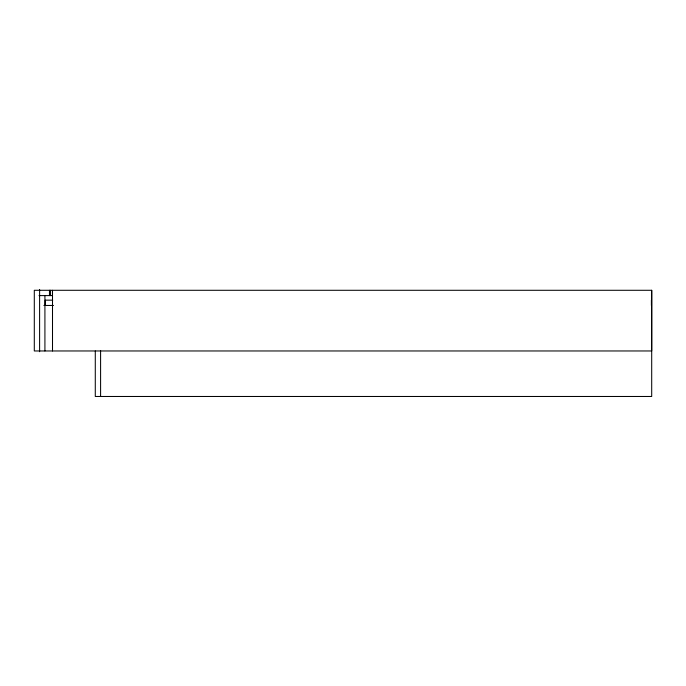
<?xml version="1.0" encoding="UTF-8"?>
<svg xmlns="http://www.w3.org/2000/svg" width="686" height="686" viewBox="0 0 686 686"><rect width="100%" height="100%" fill="white"/><g stroke="black" fill="none" stroke-linecap="round" stroke-linejoin="round"><path stroke-width="1.03" d="M651.7 290.289L651.7 350.966L34.3 350.966L34.3 290.289L651.7 290.289L651.7 396.474L95.285 396.474L95.285 350.966M39.008 295.597L52.505 295.597M52.719 300.151L45.225 300.151L45.225 305.459M43.887 305.459L53.499 305.459M651.4 300.151L651.4 305.459M100.593 350.606L100.593 396.474M52.505 290.289L52.505 350.966M50.541 290.289L50.541 295.597M49.469 290.289L49.469 295.597M44.916 295.606L44.916 350.966M39.608 289.526L39.608 351.721"/></g></svg>
